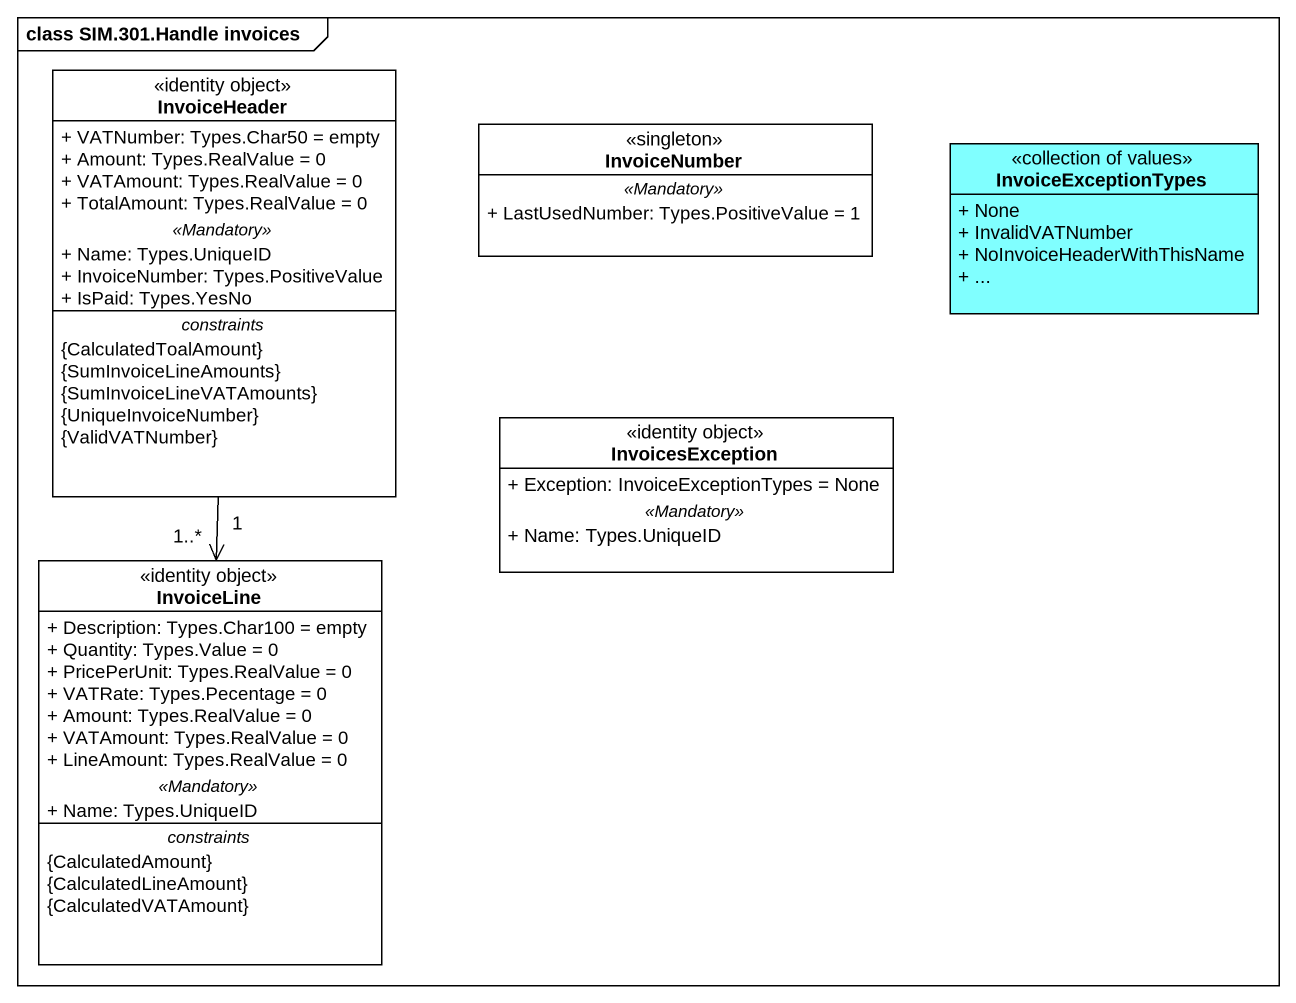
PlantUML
@startuml
mainframe class SIM.301.Handle invoices
hide circle
hide empty members
skinparam classAttributeIconSize 0
class InvoiceHeader <<identity object>> {
  + VATNumber: Types.Char50 = empty
  + Amount: Types.RealValue = 0
  + VATAmount: Types.RealValue = 0
  + TotalAmount: Types.RealValue = 0
  .. <<Mandatory>> ..
  + Name: Types.UniqueID
  + InvoiceNumber: Types.PositiveValue
  + IsPaid: Types.YesNo
  -- constraints --
  {CalculatedToalAmount}
  {SumInvoiceLineAmounts}
  {SumInvoiceLineVATAmounts}
  {UniqueInvoiceNumber}
  {ValidVATNumber}
}
class InvoiceNumber <<singleton>> {
  .. <<Mandatory>> ..
  + LastUsedNumber: Types.PositiveValue = 1
}
class InvoiceExceptionTypes <<collection of values>> #80FFFF {
  + None
  + InvalidVATNumber
  + NoInvoiceHeaderWithThisName
  + ...
}
class InvoicesException <<identity object>> {
  + Exception: InvoiceExceptionTypes = None
  .. <<Mandatory>> ..
  + Name: Types.UniqueID
}
class InvoiceLine <<identity object>> {
  + Description: Types.Char100 = empty
  + Quantity: Types.Value = 0
  + PricePerUnit: Types.RealValue = 0
  + VATRate: Types.Pecentage = 0
  + Amount: Types.RealValue = 0
  + VATAmount: Types.RealValue = 0
  + LineAmount: Types.RealValue = 0
  .. <<Mandatory>> ..
  + Name: Types.UniqueID
  -- constraints --
  {CalculatedAmount}
  {CalculatedLineAmount}
  {CalculatedVATAmount}
}
InvoiceHeader "1" --> "1..*" InvoiceLine
@enduml
